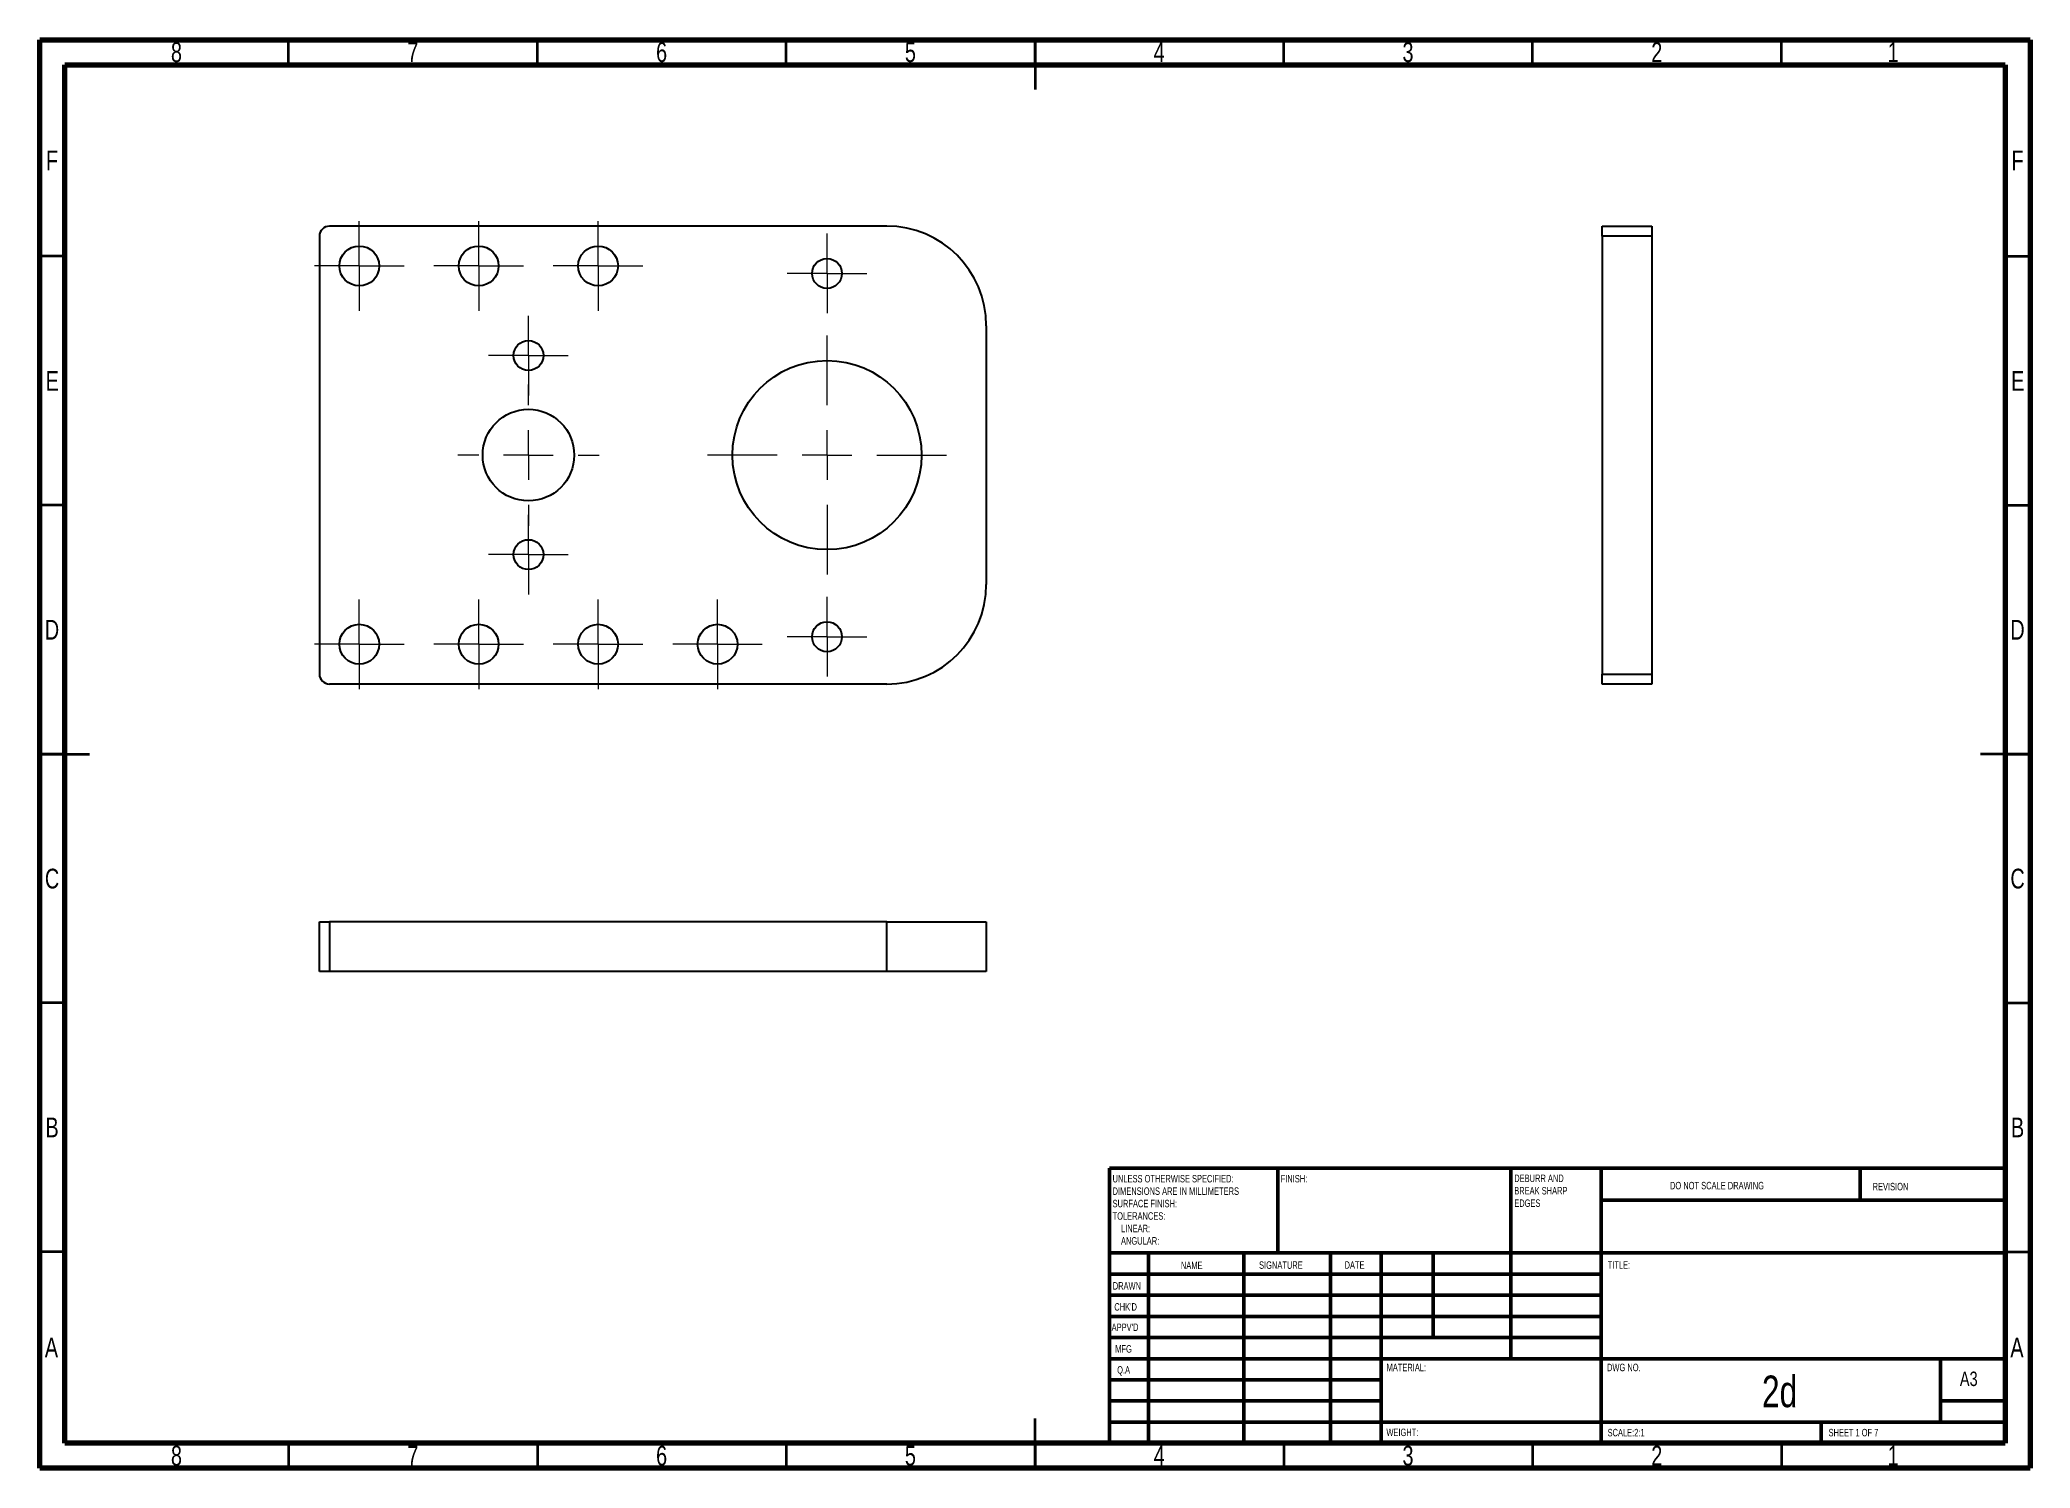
# Model space of a CAD drawing. Header units: millimetres. Extents: x 15 to 415, y 5 to 292.
import ezdxf

# ---------------------------------------------------------------- set-up
doc = ezdxf.new("R2010")
doc.units = ezdxf.units.MM
doc.styles.add('SLDTEXTSTYLE0', font='TXT', dxfattribs={"width": 0.75})
doc.styles.add('SLDTEXTSTYLE1', font='TXT', dxfattribs={"width": 0.686449})
doc.styles.add('SLDTEXTSTYLE2', font='TXT', dxfattribs={"width": 0.6875})

# ---------------------------------------------------------------- blocks, each defined once
blk = doc.blocks.new('SW_NOTE_0')
at = {"color": 0, "linetype": 'Continuous', "lineweight": 0, "char_height": 1.5, "attachment_point": 1, "style": 'SLDTEXTSTYLE0'}
for s, insert in [('UNLESS OTHERWISE SPECIFIED:', (0, 1.93)), ('SURFACE FINISH:', (0, -3.07)), ('DIMENSIONS ARE IN MILLIMETERS', (0, -0.57)), ('TOLERANCES:', (0, -5.57)), ('ANGULAR:', (1.69, -10.57)), ('LINEAR:', (1.69, -8.07))]:
    blk.add_mtext(s, dxfattribs=dict(at, insert=insert))
blk = doc.blocks.new('SW_NOTE_0_1')
at = {"color": 0, "linetype": 'Continuous', "lineweight": 0, "char_height": 1.5, "attachment_point": 1, "style": 'SLDTEXTSTYLE0'}
for s, insert in [('DEBURR AND', (0, 1.93)), ('BREAK SHARP', (0, -0.57)), ('EDGES', (0, -3.07))]:
    blk.add_mtext(s, dxfattribs=dict(at, insert=insert))
blk = doc.blocks.new('SW_CENTERMARKSYMBOL_0')
at = {"color": 0, "linetype": 'Continuous', "lineweight": 18}
for p, q in [((0, 10), (0, 14.2)), ((0, 0), (0, 5)), ((-10, 0), (-14.2, 0)), ((0, 0), (-5, 0)), ((0, 0), (0, -5)), ((0, 0), (5, 0)), ((10, 0), (14.2, 0)), ((0, -10), (0, -14.2))]:
    blk.add_line(p, q, dxfattribs=at)
blk = doc.blocks.new('SW_CENTERMARKSYMBOL_1')
at = {"color": 0, "linetype": 'Continuous', "lineweight": 18}
for p, q in [((0, 10), (0, 24)), ((0, 0), (0, 5)), ((-10, 0), (-24, 0)), ((0, 0), (-5, 0)), ((0, 0), (0, -5)), ((0, 0), (5, 0)), ((10, 0), (24, 0)), ((0, -10), (0, -24))]:
    blk.add_line(p, q, dxfattribs=at)
blk = doc.blocks.new('SW_CENTERMARKSYMBOL_2')
at = {"color": 0, "linetype": 'Continuous', "lineweight": 18}
for p, q in [((0, 5), (0, 8)), ((0, 0), (0, 5)), ((-5, 0), (-8, 0)), ((0, 0), (-5, 0)), ((0, 0), (0, -5)), ((0, 0), (5, 0)), ((5, 0), (8, 0)), ((0, -5), (0, -8))]:
    blk.add_line(p, q, dxfattribs=at)
blk = doc.blocks.new('SW_CENTERMARKSYMBOL_3')
at = {"color": 0, "linetype": 'Continuous', "lineweight": 18}
for p, q in [((0, 5), (0, 8)), ((0, 0), (0, 5)), ((-5, 0), (-8, 0)), ((0, 0), (-5, 0)), ((0, 0), (0, -5)), ((0, 0), (5, 0)), ((5, 0), (8, 0)), ((0, -5), (0, -8))]:
    blk.add_line(p, q, dxfattribs=at)
blk = doc.blocks.new('SW_CENTERMARKSYMBOL_4')
at = {"color": 0, "linetype": 'Continuous', "lineweight": 18}
for p, q in [((0, 5), (0, 8)), ((0, 0), (0, 5)), ((-5, 0), (-8, 0)), ((0, 0), (-5, 0)), ((0, 0), (0, -5)), ((0, 0), (5, 0)), ((5, 0), (8, 0)), ((0, -5), (0, -8))]:
    blk.add_line(p, q, dxfattribs=at)
blk = doc.blocks.new('SW_CENTERMARKSYMBOL_5')
at = {"color": 0, "linetype": 'Continuous', "lineweight": 18}
for p, q in [((0, 5), (0, 8)), ((0, 0), (0, 5)), ((-5, 0), (-8, 0)), ((0, 0), (-5, 0)), ((0, 0), (0, -5)), ((0, 0), (5, 0)), ((5, 0), (8, 0)), ((0, -5), (0, -8))]:
    blk.add_line(p, q, dxfattribs=at)
blk = doc.blocks.new('SW_CENTERMARKSYMBOL_6')
at = {"color": 0, "linetype": 'Continuous', "lineweight": 18}
for p, q in [((0, 5), (0, 9)), ((0, 0), (0, 5)), ((-5, 0), (-9, 0)), ((0, 0), (-5, 0)), ((0, 0), (0, -5)), ((0, 0), (5, 0)), ((5, 0), (9, 0)), ((0, -5), (0, -9))]:
    blk.add_line(p, q, dxfattribs=at)
blk = doc.blocks.new('SW_CENTERMARKSYMBOL_7')
at = {"color": 0, "linetype": 'Continuous', "lineweight": 18}
for p, q in [((0, 5), (0, 9)), ((0, 0), (0, 5)), ((-5, 0), (-9, 0)), ((0, 0), (-5, 0)), ((0, 0), (0, -5)), ((0, 0), (5, 0)), ((5, 0), (9, 0)), ((0, -5), (0, -9))]:
    blk.add_line(p, q, dxfattribs=at)
blk = doc.blocks.new('SW_CENTERMARKSYMBOL_8')
at = {"color": 0, "linetype": 'Continuous', "lineweight": 18}
for p, q in [((0, 5), (0, 9)), ((0, 0), (0, 5)), ((-5, 0), (-9, 0)), ((0, 0), (-5, 0)), ((0, 0), (0, -5)), ((0, 0), (5, 0)), ((5, 0), (9, 0)), ((0, -5), (0, -9))]:
    blk.add_line(p, q, dxfattribs=at)
blk = doc.blocks.new('SW_CENTERMARKSYMBOL_9')
at = {"color": 0, "linetype": 'Continuous', "lineweight": 18}
for p, q in [((0, 5), (0, 9)), ((0, 0), (0, 5)), ((-5, 0), (-9, 0)), ((0, 0), (-5, 0)), ((0, 0), (0, -5)), ((0, 0), (5, 0)), ((5, 0), (9, 0)), ((0, -5), (0, -9))]:
    blk.add_line(p, q, dxfattribs=at)
blk = doc.blocks.new('SW_CENTERMARKSYMBOL_10')
at = {"color": 0, "linetype": 'Continuous', "lineweight": 18}
for p, q in [((0, 5), (0, 9)), ((0, 0), (0, 5)), ((-5, 0), (-9, 0)), ((0, 0), (-5, 0)), ((0, 0), (0, -5)), ((0, 0), (5, 0)), ((5, 0), (9, 0)), ((0, -5), (0, -9))]:
    blk.add_line(p, q, dxfattribs=at)
blk = doc.blocks.new('SW_CENTERMARKSYMBOL_11')
at = {"color": 0, "linetype": 'Continuous', "lineweight": 18}
for p, q in [((0, 5), (0, 9)), ((0, 0), (0, 5)), ((-5, 0), (-9, 0)), ((0, 0), (-5, 0)), ((0, 0), (0, -5)), ((0, 0), (5, 0)), ((5, 0), (9, 0)), ((0, -5), (0, -9))]:
    blk.add_line(p, q, dxfattribs=at)
blk = doc.blocks.new('SW_CENTERMARKSYMBOL_12')
at = {"color": 0, "linetype": 'Continuous', "lineweight": 18}
for p, q in [((0, 5), (0, 9)), ((0, 0), (0, 5)), ((-5, 0), (-9, 0)), ((0, 0), (-5, 0)), ((0, 0), (0, -5)), ((0, 0), (5, 0)), ((5, 0), (9, 0)), ((0, -5), (0, -9))]:
    blk.add_line(p, q, dxfattribs=at)

msp = doc.modelspace()

# ---------------------------------------------------------------- linework, layer by layer
at = {"color": 7, "linetype": 'Continuous', "lineweight": 70}
for p, q in [((15, 5), (15, 292)), ((15, 292), (415, 292)), ((415, 292), (415, 5)), ((20, 10), (20, 287)), ((20, 287), (410, 287)), ((410, 287), (410, 10)), ((410, 10), (20, 10)), ((415, 5), (15, 5))]:
    msp.add_line(p, q, dxfattribs=at)
at = {"color": 7, "linetype": 'Continuous', "lineweight": 35}
for p, q in [((65, 287), (65, 292)), ((115, 287), (115, 292)), ((165, 287), (165, 292)), ((215, 292), (215, 282)), ((215, 287), (215, 292)), ((265, 287), (265, 292)), ((315, 287), (315, 292)), ((365, 287), (365, 292)), ((20, 248.5), (15, 248.5)), ((410, 248.5), (415, 248.5)), ((20, 198.5), (15, 198.5)), ((410, 198.5), (415, 198.5)), ((15, 148.5), (25, 148.5)), ((20, 148.5), (15, 148.5)), ((415, 148.5), (405, 148.5)), ((410, 148.5), (415, 148.5)), ((20, 98.5), (15, 98.5)), ((410, 98.5), (415, 98.5)), ((20, 48.5), (15, 48.5)), ((410, 48.5), (415, 48.5)), ((215, 5), (215, 15)), ((65, 10), (65, 5)), ((115, 10), (115, 5)), ((165, 10), (165, 5)), ((215, 10), (215, 5)), ((265, 10), (265, 5)), ((315, 10), (315, 5)), ((365, 10), (365, 5))]:
    msp.add_line(p, q, dxfattribs=at)
at = {"color": 7, "linetype": 'Continuous', "lineweight": 25}
for p, q in [((71.2, 252.56), (71.2, 164.56)), ((185.2, 254.56), (73.2, 254.56)), ((328.98, 254.56), (338.98, 254.56)), ((328.98, 252.56), (328.98, 254.56)), ((328.98, 252.56), (328.98, 164.56)), ((338.98, 252.56), (328.98, 252.56)), ((338.98, 254.56), (338.98, 252.56)), ((338.98, 252.56), (338.98, 164.56)), ((205.2, 234.56), (205.2, 182.56)), ((328.98, 164.56), (338.98, 164.56)), ((328.98, 162.56), (328.98, 164.56)), ((338.98, 164.56), (338.98, 162.56)), ((185.2, 162.56), (73.2, 162.56)), ((338.98, 162.56), (328.98, 162.56)), ((71.2, 104.8), (71.2, 114.8)), ((71.2, 114.8), (73.2, 114.8)), ((73.2, 114.8), (73.2, 104.8)), ((185.2, 114.8), (73.2, 114.8)), ((185.2, 104.8), (185.2, 114.8)), ((185.2, 114.8), (205.2, 114.8)), ((205.2, 114.8), (205.2, 104.8)), ((73.2, 104.8), (71.2, 104.8)), ((185.2, 104.8), (73.2, 104.8)), ((205.2, 104.8), (185.2, 104.8))]:
    msp.add_line(p, q, dxfattribs=at)
at = {"color": 7, "linetype": 'Continuous', "lineweight": 50}
for p, q in [((230, 65.25), (410, 65.25)), ((230, 65.25), (230, 10)), ((263.8, 48.25), (263.8, 65.25)), ((310.6, 65.25), (310.6, 27)), ((328.8, 65.25), (328.8, 10)), ((380.8, 58.88), (380.8, 65.25)), ((410, 58.88), (328.8, 58.88)), ((410, 48.25), (230, 48.25)), ((237.8, 48.25), (237.8, 10)), ((256.99, 48.25), (256.99, 10)), ((274.4, 48.25), (274.4, 10)), ((284.6, 10), (284.6, 48.25)), ((295, 31.25), (295, 48.25)), ((328.8, 44), (230, 44)), ((328.8, 39.75), (230, 39.75)), ((328.8, 35.5), (230, 35.5)), ((328.8, 31.25), (230, 31.25)), ((284.6, 27), (230, 27)), ((284.6, 27), (410, 27)), ((397, 14.25), (397, 27)), ((284.6, 22.75), (230, 22.75)), ((284.6, 18.5), (230, 18.5)), ((410, 18.5), (397, 18.5)), ((230, 14.25), (410, 14.25)), ((373, 10), (373, 14.25))]:
    msp.add_line(p, q, dxfattribs=at)
at = {"color": 7, "linetype": 'Continuous', "lineweight": 25}
for centre, radius in [((79.2, 246.56), 4), ((103.2, 246.56), 4), ((127.2, 246.56), 4), ((173.2, 245.06), 3), ((113.2, 228.56), 3), ((173.2, 208.56), 19), ((113.2, 208.56), 9.2), ((113.2, 188.56), 3), ((79.2, 170.56), 4), ((103.2, 170.56), 4), ((127.2, 170.56), 4), ((151.2, 170.56), 4), ((173.2, 172.06), 3)]:
    msp.add_circle(centre, radius, dxfattribs=at)
for centre, radius, start, end in [((73.2, 252.56), 2, 90, 180), ((185.2, 234.56), 20, 0, 90), ((185.2, 182.56), 20, 270, 0), ((73.2, 164.56), 2, 180, 270)]:
    msp.add_arc(centre, radius, start, end, dxfattribs=at)

# ---------------------------------------------------------------- block references
at = {"color": 7, "linetype": 'Continuous', "lineweight": 0}
for name, p in [('SW_CENTERMARKSYMBOL_11', (79.2, 246.56)), ('SW_CENTERMARKSYMBOL_10', (103.2, 246.56)), ('SW_CENTERMARKSYMBOL_9', (127.2, 246.56)), ('SW_CENTERMARKSYMBOL_4', (173.2, 245.06)), ('SW_CENTERMARKSYMBOL_5', (113.2, 228.56)), ('SW_CENTERMARKSYMBOL_1', (173.2, 208.56)), ('SW_CENTERMARKSYMBOL_0', (113.2, 208.56)), ('SW_CENTERMARKSYMBOL_3', (113.2, 188.56)), ('SW_CENTERMARKSYMBOL_2', (173.2, 172.06)), ('SW_CENTERMARKSYMBOL_6', (79.2, 170.56)), ('SW_CENTERMARKSYMBOL_7', (103.2, 170.56)), ('SW_CENTERMARKSYMBOL_8', (127.2, 170.56)), ('SW_CENTERMARKSYMBOL_12', (151.2, 170.56)), ('SW_NOTE_0_1', (311.31, 62.07)), ('SW_NOTE_0', (230.59, 61.99))]:
    msp.add_blockref(name, p, dxfattribs=at)

# ---------------------------------------------------------------- texts
for s, insert, char_height, attachment_point, style in [('8', (42.46, 291.5), 3.97, 2, 'SLDTEXTSTYLE0'), ('7', (89.96, 291.5), 3.97, 2, 'SLDTEXTSTYLE0'), ('6', (139.96, 291.5), 3.97, 2, 'SLDTEXTSTYLE0'), ('5', (189.96, 291.5), 3.97, 2, 'SLDTEXTSTYLE0'), ('4', (239.96, 291.5), 3.97, 2, 'SLDTEXTSTYLE0'), ('3', (289.96, 291.5), 3.97, 2, 'SLDTEXTSTYLE0'), ('2', (339.96, 291.5), 3.97, 2, 'SLDTEXTSTYLE0'), ('1', (387.46, 291.5), 3.97, 2, 'SLDTEXTSTYLE0'), ('F', (17.46, 269.75), 3.97, 2, 'SLDTEXTSTYLE0'), ('F', (412.46, 269.75), 3.97, 2, 'SLDTEXTSTYLE0'), ('E', (17.51, 225.45), 3.97, 2, 'SLDTEXTSTYLE0'), ('E', (412.51, 225.45), 3.97, 2, 'SLDTEXTSTYLE0'), ('D', (17.45, 175.45), 3.97, 2, 'SLDTEXTSTYLE0'), ('D', (412.45, 175.45), 3.97, 2, 'SLDTEXTSTYLE0'), ('C', (17.46, 125.45), 3.97, 2, 'SLDTEXTSTYLE0'), ('C', (412.46, 125.45), 3.97, 2, 'SLDTEXTSTYLE0'), ('B', (17.47, 75.45), 3.97, 2, 'SLDTEXTSTYLE0'), ('B', (412.47, 75.45), 3.97, 2, 'SLDTEXTSTYLE0'), ('FINISH:', (264.37, 63.92), 1.5, 1, 'SLDTEXTSTYLE0'), ('DO NOT SCALE DRAWING', (342.61, 62.53), 1.5, 1, 'SLDTEXTSTYLE0'), ('REVISION', (383.33, 62.33), 1.5, 1, 'SLDTEXTSTYLE0'), ('NAME', (244.32, 46.5), 1.5, 1, 'SLDTEXTSTYLE0'), ('SIGNATURE', (260.03, 46.56), 1.5, 1, 'SLDTEXTSTYLE0'), ('DATE', (277.21, 46.58), 1.5, 1, 'SLDTEXTSTYLE0'), ('TITLE:', (330.09, 46.58), 1.5, 1, 'SLDTEXTSTYLE0'), ('DRAWN', (230.64, 42.38), 1.5, 1, 'SLDTEXTSTYLE1'), ("CHK'D", (230.94, 38.16), 1.5, 1, 'SLDTEXTSTYLE0'), ("APPV'D", (230.4, 34.07), 1.5, 1, 'SLDTEXTSTYLE0'), ('A', (17.34, 31.25), 3.97, 2, 'SLDTEXTSTYLE0'), ('MFG', (231.12, 29.72), 1.5, 1, 'SLDTEXTSTYLE0'), ('A', (412.34, 31.25), 3.97, 2, 'SLDTEXTSTYLE0'), ('Q.A', (231.51, 25.5), 1.5, 1, 'SLDTEXTSTYLE0'), ('MATERIAL:', (285.65, 25.99), 1.5, 1, 'SLDTEXTSTYLE0'), ('DWG NO.', (329.95, 25.99), 1.5, 1, 'SLDTEXTSTYLE0'), ('A3', (400.87, 24.41), 2.91, 1, 'SLDTEXTSTYLE0'), ('2d', (364.64, 23.61), 6.35, 2, 'SLDTEXTSTYLE0'), ('WEIGHT:', (285.62, 12.95), 1.499, 1, 'SLDTEXTSTYLE0'), ('SCALE:2:1', (330.07, 12.9), 1.5, 1, 'SLDTEXTSTYLE0'), ('SHEET 1 OF 7', (374.48, 12.9), 1.5, 1, 'SLDTEXTSTYLE2'), ('8', (42.46, 9.5), 3.97, 2, 'SLDTEXTSTYLE0'), ('7', (89.96, 9.5), 3.97, 2, 'SLDTEXTSTYLE0'), ('6', (139.96, 9.5), 3.97, 2, 'SLDTEXTSTYLE0'), ('5', (189.96, 9.5), 3.97, 2, 'SLDTEXTSTYLE0'), ('4', (239.96, 9.5), 3.97, 2, 'SLDTEXTSTYLE0'), ('3', (289.96, 9.5), 3.97, 2, 'SLDTEXTSTYLE0'), ('2', (339.96, 9.5), 3.97, 2, 'SLDTEXTSTYLE0'), ('1', (387.46, 9.5), 3.97, 2, 'SLDTEXTSTYLE0')]:
    msp.add_mtext(s, dxfattribs=dict(at, insert=insert, char_height=char_height, attachment_point=attachment_point, style=style))

doc.saveas('drawing.dxf')
